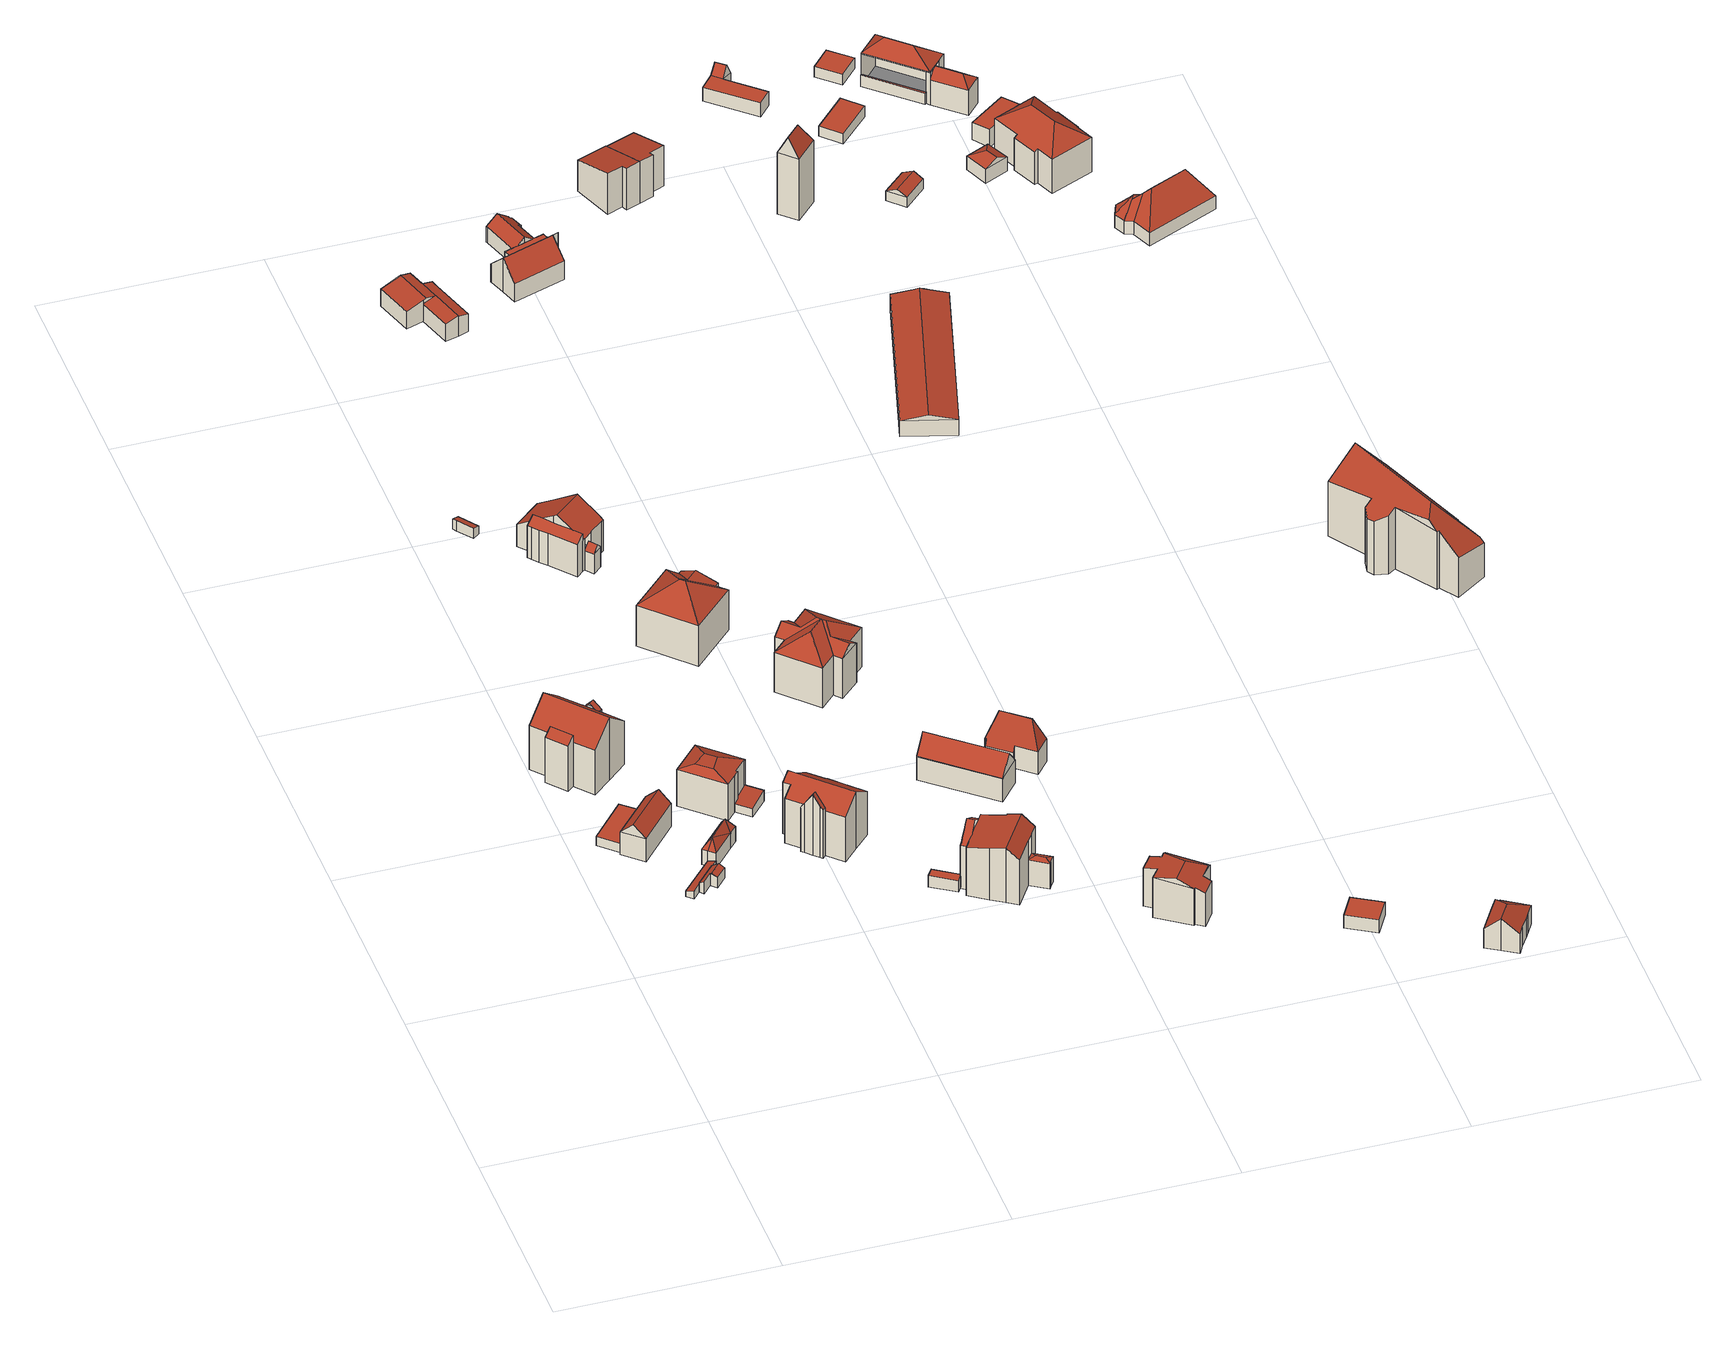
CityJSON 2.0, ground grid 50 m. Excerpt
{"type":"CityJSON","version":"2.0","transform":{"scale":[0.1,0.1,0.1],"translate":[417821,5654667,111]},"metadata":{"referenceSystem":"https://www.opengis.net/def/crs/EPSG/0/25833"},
"CityObjects":{
"building1":{"type":"Building","attributes":{"Dachtyp_tdc":"tdcPolyFlatRoof","Gemeindeschluessel":14612000,"Dachneigung":0,"QualitaetDacherkennung":85,"Geometrietyp2DReferenz":"3000","measuredHeight":2.42,"function":"31001_9998","roofType":"1000"},"geometry":[{"type":"Solid","lod":"2","boundaries":[[[[0,1,2,3]],[[1,4,5,2]],[[4,6,7,5]],[[6,0,3,7]],[[6,4,1,0]],[[3,2,5,7]]]],"semantics":{"surfaces":[{"type":"WallSurface"},{"type":"RoofSurface"},{"type":"GroundSurface"}],"values":[[0,0,0,0,1,2]]}}]},
"building2":{"type":"Building","attributes":{"Dachtyp_tdc":"tdcGableRoof","Gemeindeschluessel":14612000,"Dachneigung":44.02,"QualitaetDacherkennung":72,"Geometrietyp2DReferenz":"3000","measuredHeight":8.88,"function":"31001_9998","roofType":"3100"},"geometry":[{"type":"Solid","lod":"2","boundaries":[[[[8,9,10,11]],[[9,12,13,10]],[[12,14,15,13]],[[14,8,11,15]],[[12,9,16]],[[8,14,17]],[[9,8,17,16]],[[14,12,16,17]],[[11,10,13,15]]]],"semantics":{"surfaces":[{"type":"WallSurface"},{"type":"RoofSurface"},{"type":"GroundSurface"}],"values":[[0,0,0,0,0,0,1,1,2]]}}]},
"building3":{"type":"Building","attributes":{"Dachtyp_tdc":"tdcPolyFlatRoof","Gemeindeschluessel":14612000,"Dachneigung":18.26,"QualitaetDacherkennung":58,"Geometrietyp2DReferenz":"3000","measuredHeight":2.15,"function":"31001_9998","roofType":"2100"},"geometry":[{"type":"Solid","lod":"2","boundaries":[[[[18,19,20,21]],[[19,22,23,20]],[[22,24,25,23]],[[24,26,27,25]],[[26,28,29,27]],[[28,30,31,29]],[[30,18,21,31]],[[30,28,26,24,22,19,18]],[[21,20,23,25,27,29,31]]]],"semantics":{"surfaces":[{"type":"WallSurface"},{"type":"RoofSurface"},{"type":"GroundSurface"}],"values":[[0,0,0,0,0,0,0,1,2]]}}]},
"building4":{"type":"Building","attributes":{"Gemeindeschluessel":14612000,"Geometrietyp2DReferenz":"3000","function":"31001_9998","roofType":"9999"},"children":["building4-1","building4-2","building4-3"]},
"building4-1":{"type":"BuildingPart","attributes":{"Dachtyp_tdc":"tdcGableRoof","Dachneigung":37.02,"QualitaetDacherkennung":33,"Geometrietyp2DReferenz":"3000","measuredHeight":12.62,"roofType":"3100"},"parents":["building4"],"geometry":[{"type":"MultiSurface","lod":"2","boundaries":[[[32,33,34,35]],[[33,36,37,34]],[[38,32,35,39]],[[32,38,40,41,42]],[[43,44,42,41,45]],[[33,44,43,36]],[[32,42,44,33]],[[35,34,37,39]]],"semantics":{"surfaces":[{"type":"WallSurface"},{"type":"RoofSurface"},{"type":"GroundSurface"}],"values":[0,0,0,1,1,0,0,2]}}]},
"building4-2":{"type":"BuildingPart","attributes":{"Dachtyp_tdc":"tdcPolyFlatRoof","Dachneigung":38.99,"QualitaetDacherkennung":36,"Geometrietyp2DReferenz":"3000","measuredHeight":13.56,"roofType":"2100"},"parents":["building4"],"geometry":[{"type":"MultiSurface","lod":"2","boundaries":[[[46,47,48]],[[46,49,50,47]],[[49,51,52,50]],[[51,53,54,55,52]],[[53,51,49,46]],[[47,50,52,55]]],"semantics":{"surfaces":[{"type":"WallSurface"},{"type":"RoofSurface"},{"type":"GroundSurface"}],"values":[0,0,0,0,1,2]}}]},
"building4-3":{"type":"BuildingPart","attributes":{"Dachtyp_tdc":"tdcGableRoof","Dachneigung":39.78,"QualitaetDacherkennung":71,"Geometrietyp2DReferenz":"3000","measuredHeight":16.52,"roofType":"3100"},"parents":["building4"],"geometry":[{"type":"MultiSurface","lod":"2","boundaries":[[[54,56,57,55]],[[56,58,59,57]],[[58,60,61,59]],[[60,62,63,61]],[[62,64,38,39,63]],[[65,66,37,36,43]],[[66,67,68,37]],[[67,69,70,68]],[[69,71,72,70]],[[71,48,47,72]],[[69,67,66,65,45,40,64,62,60,58]],[[58,56,54,48,71,69]],[[55,57,59,61,63,39,37,68,70,72,47]]],"semantics":{"surfaces":[{"type":"WallSurface"},{"type":"RoofSurface"},{"type":"GroundSurface"}],"values":[0,0,0,0,0,0,0,0,0,0,1,1,2]}}]},
"building5":{"type":"Building","attributes":{"Dachtyp_tdc":"tdcFreeFormRoof","Gemeindeschluessel":14612000,"Dachneigung":32.53,"QualitaetDacherkennung":50,"Geometrietyp2DReferenz":"3000","measuredHeight":3.38,"function":"31001_9998","roofType":"5000"},"geometry":[{"type":"Solid","lod":"2","boundaries":[[[[73,74,21,20]],[[74,75,76,21]],[[75,77,78,76]],[[77,79,80,78]],[[79,81,82,80]],[[81,73,20,82]],[[83,84,74,73,81,79]],[[77,75,84,83]],[[75,74,84]],[[79,77,83]],[[20,21,76,78,80,82]]]],"semantics":{"surfaces":[{"type":"WallSurface"},{"type":"RoofSurface"},{"type":"GroundSurface"}],"values":[[0,0,0,0,0,0,1,1,0,0,2]]}}]},
"building6":{"type":"Building","attributes":{"Dachtyp_tdc":"tdcFreeFormRoof","Gemeindeschluessel":14612000,"Dachneigung":58.25,"QualitaetDacherkennung":7,"Geometrietyp2DReferenz":"3000","measuredHeight":6.59,"function":"31001_9998","roofType":"5000"},"geometry":[{"type":"Solid","lod":"2","boundaries":[[[[85,86,87,88]],[[86,89,90,87]],[[89,91,92,90]],[[91,93,94,92]],[[93,95,96,94]],[[95,85,88,96]],[[95,97,85]],[[97,95,93]],[[98,91,89]],[[97,91,98]],[[91,97,93]],[[98,89,86]],[[97,98,86,85]],[[88,87,90,92,94,96]]]],"semantics":{"surfaces":[{"type":"WallSurface"},{"type":"RoofSurface"},{"type":"GroundSurface"}],"values":[[0,0,0,0,0,0,1,1,1,1,1,1,1,2]]}}]},
"building7":{"type":"Building","attributes":{"Dachtyp_tdc":"tdcFreeFormRoof","Gemeindeschluessel":14612000,"Dachneigung":27.5,"QualitaetDacherkennung":62,"Geometrietyp2DReferenz":"3000","measuredHeight":11.62,"function":"31001_9998","roofType":"5000"},"geometry":[{"type":"Solid","lod":"2","boundaries":[[[[99,100,101,102]],[[100,103,104,101]],[[103,105,106,104]],[[105,107,108,106]],[[107,109,110,108]],[[109,111,112,110]],[[111,113,114,112]],[[113,99,102,114]],[[113,115,116,99]],[[117,100,99,116]],[[118,119,103,100,117]],[[107,105,119,118,115,113,111,109]],[[115,118,117,116]],[[105,103,119]],[[102,101,104,106,108,110,112,114]]]],"semantics":{"surfaces":[{"type":"WallSurface"},{"type":"RoofSurface"},{"type":"GroundSurface"}],"values":[[0,0,0,0,0,0,0,0,1,1,1,1,1,0,2]]}}]},
"building8":{"type":"Building","attributes":{"Dachtyp_tdc":"tdcPolyFlatRoof","Gemeindeschluessel":14612000,"Dachneigung":14.97,"QualitaetDacherkennung":58,"Geometrietyp2DReferenz":"3000","measuredHeight":2.74,"function":"31001_9998","roofType":"2100"},"geometry":[{"type":"Solid","lod":"2","boundaries":[[[[120,121,122,123]],[[121,124,125,122]],[[124,126,127,125]],[[126,128,129,127]],[[128,120,123,129]],[[128,126,124,121,120]],[[123,122,125,127,129]]]],"semantics":{"surfaces":[{"type":"WallSurface"},{"type":"RoofSurface"},{"type":"GroundSurface"}],"values":[[0,0,0,0,0,1,2]]}}]},
"building9":{"type":"Building","attributes":{"Dachtyp_tdc":"tdcPolyFlatRoof","Gemeindeschluessel":14612000,"Dachneigung":7.99,"QualitaetDacherkennung":57,"Geometrietyp2DReferenz":"3000","measuredHeight":2.93,"function":"31001_9998","roofType":"2100"},"geometry":[{"type":"Solid","lod":"2","boundaries":[[[[130,131,132,133]],[[131,134,135,132]],[[134,136,137,135]],[[136,138,139,137]],[[138,140,141,139]],[[140,130,133,141]],[[140,138,136,134,131,130]],[[133,132,135,137,139,141]]]],"semantics":{"surfaces":[{"type":"WallSurface"},{"type":"RoofSurface"},{"type":"GroundSurface"}],"values":[[0,0,0,0,0,0,1,2]]}}]},
"building10":{"type":"Building","attributes":{"Gemeindeschluessel":14612000,"Geometrietyp2DReferenz":"3000","function":"31001_9998","roofType":"9999"},"children":["building10-1","building10-2"]},
"building10-1":{"type":"BuildingPart","attributes":{"Dachtyp_tdc":"tdcGableRoof","Dachneigung":34.84,"QualitaetDacherkennung":57,"Geometrietyp2DReferenz":"3000","measuredHeight":15.11,"roofType":"3100"},"parents":["building10"],"geometry":[{"type":"MultiSurface","lod":"2","boundaries":[[[142,143,144]],[[142,145,146,143]],[[145,147,148,146]],[[147,149,150,148]],[[149,151,152,150]],[[151,153,154,152]],[[153,155,156,154]],[[155,157,158,156]],[[157,159,160,158]],[[159,161,162,160]],[[161,163,164,162]],[[163,165,166,164]],[[165,167,168,166]],[[167,169,170,168]],[[169,171,172,170]],[[171,173,174,172]],[[173,175,176,174]],[[175,177,178,176]],[[173,171,169,167,165,163,161,159,157,155,153]],[[153,151,149,147,145,142,179,180,177,175,173]],[[181,143,146,148,150,152,154,156,158,160,162,164,166,168,170,172,174,176,178]]],"semantics":{"surfaces":[{"type":"WallSurface"},{"type":"RoofSurface"},{"type":"GroundSurface"}],"values":[0,0,0,0,0,0,0,0,0,0,0,0,0,0,0,0,0,0,1,1,2]}}]},
"building10-2":{"type":"BuildingPart","attributes":{"Dachtyp_tdc":"tdcGableRoof","Dachneigung":57.43,"QualitaetDacherkennung":36,"Geometrietyp2DReferenz":"3000","measuredHeight":16.08,"roofType":"3100"},"parents":["building10"],"geometry":[{"type":"MultiSurface","lod":"2","boundaries":[[[182,183,184,178,177]],[[183,185,186,184]],[[185,187,188,186]],[[187,189,190,188]],[[189,191,192,190]],[[191,144,143,192]],[[187,185,183,182,193]],[[193,179,144,191,189,187]],[[143,181,178,184,186,188,190,192]]],"semantics":{"surfaces":[{"type":"WallSurface"},{"type":"RoofSurface"},{"type":"GroundSurface"}],"values":[0,0,0,0,0,0,1,1,2]}}]},
"building11":{"type":"Building","attributes":{"Gemeindeschluessel":14612000,"Geometrietyp2DReferenz":"3000","function":"31001_9998","roofType":"9999"},"children":["building11-1","building11-2","building11-3"]},
"building11-1":{"type":"BuildingPart","attributes":{"Dachtyp_tdc":"tdcGableRoof","Dachneigung":34.1,"QualitaetDacherkennung":38,"Geometrietyp2DReferenz":"3000","measuredHeight":12.52,"roofType":"3100"},"parents":["building11"],"geometry":[{"type":"MultiSurface","lod":"2","boundaries":[[[194,195,196,197]],[[195,198,199,196]],[[200,201,202,203,204,205,206,207]],[[207,208,209,210,211,212,213,198,195,194,200]],[[199,214,215,216,217,218,219,220,221,222,223,197,196]],[[198,213,214,199]],[[213,212,224,225,214]],[[211,210,215,226]],[[210,209,216,215]],[[205,204,219,218]],[[204,203,220,219]],[[203,202,221,220]],[[202,201,222,221]],[[201,200,223,222]],[[200,194,197,223]]],"semantics":{"surfaces":[{"type":"WallSurface"},{"type":"RoofSurface"},{"type":"GroundSurface"}],"values":[0,0,1,1,2,0,0,0,0,0,0,0,0,0,0]}}]},
"building11-2":{"type":"BuildingPart","attributes":{"Dachtyp_tdc":"tdcGableRoof","Dachneigung":41.83,"QualitaetDacherkennung":17,"Geometrietyp2DReferenz":"3000","measuredHeight":6.66,"roofType":"3100"},"parents":["building11"],"geometry":[{"type":"MultiSurface","lod":"2","boundaries":[[[227,226,215,228]],[[225,229,230,214]],[[229,231,232,230]],[[231,227,228,232]],[[233,234,235,224,236]],[[227,233,236,226]],[[225,224,235,229]],[[229,235,234,231]],[[231,234,233,227]],[[228,215,214,230,232]]],"semantics":{"surfaces":[{"type":"WallSurface"},{"type":"RoofSurface"},{"type":"GroundSurface"}],"values":[0,0,0,0,1,1,0,0,0,2]}}]},
"building11-3":{"type":"BuildingPart","attributes":{"Dachtyp_tdc":"tdcPolyFlatRoof","Dachneigung":36.05,"QualitaetDacherkennung":45,"Geometrietyp2DReferenz":"3000","measuredHeight":10,"roofType":"2100"},"parents":["building11"],"geometry":[{"type":"MultiSurface","lod":"2","boundaries":[[[237,238,239,216,209]],[[238,240,241,239]],[[240,242,243,241]],[[242,244,245,243]],[[244,246,247,245]],[[246,248,205,218,247]],[[246,244,242,240,238,237,208,249,206,248]],[[218,217,216,239,241,243,245,247]]],"semantics":{"surfaces":[{"type":"WallSurface"},{"type":"RoofSurface"},{"type":"GroundSurface"}],"values":[0,0,0,0,0,0,1,2]}}]},
"building12":{"type":"Building","attributes":{"Dachtyp_tdc":"tdcFreeFormRoof","Gemeindeschluessel":14612000,"Dachneigung":34.21,"QualitaetDacherkennung":43,"Geometrietyp2DReferenz":"3000","measuredHeight":15.32,"function":"31001_9998","roofType":"5000"},"geometry":[{"type":"Solid","lod":"2","boundaries":[[[[250,251,252,253]],[[251,254,255,252]],[[254,256,257,255]],[[256,258,259,257]],[[258,260,261,259]],[[260,262,263,261]],[[262,264,265,263]],[[264,250,253,265]],[[266,267,264,262]],[[268,266,262,260]],[[269,268,260,258]],[[269,258,256]],[[266,268,269,256,254]],[[270,267,266,254,251]],[[270,251,250]],[[267,270,250,264]],[[253,252,255,257,259,261,263,265]]]],"semantics":{"surfaces":[{"type":"WallSurface"},{"type":"RoofSurface"},{"type":"GroundSurface"}],"values":[[0,0,0,0,0,0,0,0,1,1,1,1,1,1,1,1,2]]}}]},
"building13":{"type":"Building","attributes":{"Dachtyp_tdc":"tdcPolyFlatRoof","Gemeindeschluessel":14612000,"Dachneigung":0,"QualitaetDacherkennung":65,"Geometrietyp2DReferenz":"3000","measuredHeight":3,"function":"31001_9998","roofType":"1000"},"geometry":[{"type":"Solid","lod":"2","boundaries":[[[[271,272,273,274]],[[272,275,276,273]],[[275,277,278,276]],[[277,279,280,278]],[[279,271,274,280]],[[279,277,275,272,271]],[[274,273,276,278,280]]]],"semantics":{"surfaces":[{"type":"WallSurface"},{"type":"RoofSurface"},{"type":"GroundSurface"}],"values":[[0,0,0,0,0,1,2]]}}]},
"building14":{"type":"Building","attributes":{"Gemeindeschluessel":14612000,"Geometrietyp2DReferenz":"3000","function":"31001_9998","roofType":"9999"},"children":["building14-1","building14-2","building14-3"]},
"building14-1":{"type":"BuildingPart","attributes":{"Dachtyp_tdc":"tdcPolyFlatRoof","Dachneigung":15.08,"QualitaetDacherkennung":85,"Geometrietyp2DReferenz":"3000","measuredHeight":5.44,"roofType":"2100"},"parents":["building14"],"geometry":[{"type":"MultiSurface","lod":"2","boundaries":[[[281,282,283,284,285]],[[282,286,287,283]],[[282,281,288,289,290,286]],[[287,291,292,284,283]]],"semantics":{"surfaces":[{"type":"WallSurface"},{"type":"RoofSurface"},{"type":"GroundSurface"}],"values":[0,0,1,2]}}]},
"building14-2":{"type":"BuildingPart","attributes":{"Dachtyp_tdc":"tdcGableRoof","Dachneigung":14.45,"QualitaetDacherkennung":85,"Geometrietyp2DReferenz":"3000","measuredHeight":5.88,"roofType":"3100"},"parents":["building14"],"geometry":[{"type":"MultiSurface","lod":"2","boundaries":[[[293,294,295,296]],[[294,297,298,295]],[[297,299,300,298]],[[301,302,303,287,286]],[[302,293,296,303]],[[304,289,305,299,297,294]],[[294,293,302,301,304]],[[296,295,298,300,292,291,287,303]]],"semantics":{"surfaces":[{"type":"WallSurface"},{"type":"RoofSurface"},{"type":"GroundSurface"}],"values":[0,0,0,0,0,1,1,2]}}]},
"building14-3":{"type":"BuildingPart","attributes":{"Dachtyp_tdc":"tdcPolyFlatRoof","Dachneigung":14.54,"QualitaetDacherkennung":76,"Geometrietyp2DReferenz":"3000","measuredHeight":5.38,"roofType":"2100"},"parents":["building14"],"geometry":[{"type":"MultiSurface","lod":"2","boundaries":[[[299,306,307,300]],[[306,308,309,307]],[[308,310,311,309]],[[310,285,284,311]],[[285,310,308,306,299,305]],[[292,300,307,309,311,284]]],"semantics":{"surfaces":[{"type":"WallSurface"},{"type":"RoofSurface"},{"type":"GroundSurface"}],"values":[0,0,0,0,1,2]}}]},
"building15":{"type":"Building","attributes":{"Gemeindeschluessel":14612000,"Geometrietyp2DReferenz":"3000","function":"31001_9998","roofType":"9999"},"children":["building15-1","building15-2","building15-3"]},
"building15-1":{"type":"BuildingPart","attributes":{"Dachtyp_tdc":"tdcFreeFormRoof","Dachneigung":19.77,"QualitaetDacherkennung":46,"Geometrietyp2DReferenz":"3000","measuredHeight":7.22,"roofType":"5000"},"parents":["building15"],"geometry":[{"type":"MultiSurface","lod":"2","boundaries":[[[312,313,314,315]],[[313,316,317,314]],[[316,318,319,317]],[[320,312,315,321]],[[322,323,318,316]],[[316,313,312,322]],[[323,322,312,320]],[[323,320,318]],[[315,314,317,319,321]]],"semantics":{"surfaces":[{"type":"WallSurface"},{"type":"RoofSurface"},{"type":"GroundSurface"}],"values":[0,0,0,0,1,1,1,1,2]}}]},
"building15-2":{"type":"BuildingPart","attributes":{"Dachtyp_tdc":"tdcGableRoof","Dachneigung":10.56,"QualitaetDacherkennung":32,"Geometrietyp2DReferenz":"3000","measuredHeight":14.39,"roofType":"3100"},"parents":["building15"],"geometry":[{"type":"MultiSurface","lod":"2","boundaries":[[[324,325,326,327,328]],[[325,329,330,326]],[[329,331,332,330]],[[331,333,334,332]],[[333,335,321,334]],[[335,320,321]],[[336,319,318]],[[336,337,338,319]],[[337,339,340,338]],[[339,341,342,340]],[[341,343,344,342]],[[343,345,346,347,344]],[[339,337,336,335,333,331]],[[331,329,325,324,348,349,350,345,343,341,339]],[[347,351,327,326,330,332,334,321,319,338,340,342,344]]],"semantics":{"surfaces":[{"type":"WallSurface"},{"type":"RoofSurface"},{"type":"GroundSurface"}],"values":[0,0,0,0,0,0,0,0,0,0,0,0,1,1,2]}}]},
"building15-3":{"type":"BuildingPart","attributes":{"Dachtyp_tdc":"tdcGableRoof","Dachneigung":35.01,"QualitaetDacherkennung":62,"Geometrietyp2DReferenz":"3000","measuredHeight":14.77,"roofType":"3100"},"parents":["building15"],"geometry":[{"type":"MultiSurface","lod":"2","boundaries":[[[352,353,354,355]],[[353,356,357,354]],[[356,358,359,357]],[[358,360,361,359]],[[360,362,363,361]],[[362,364,365,363]],[[364,366,367,365]],[[366,368,369,367]],[[368,328,327,369]],[[346,370,371,347]],[[370,352,355,371]],[[372,348,328,368,366,364,362,360]],[[360,358,356,353,352,370,346,350,372]],[[355,354,357,359,361,363,365,367,369,327,351,347,371]]],"semantics":{"surfaces":[{"type":"WallSurface"},{"type":"RoofSurface"},{"type":"GroundSurface"}],"values":[0,0,0,0,0,0,0,0,0,0,0,1,1,2]}}]},
"building16":{"type":"Building","attributes":{"Dachtyp_tdc":"tdcFreeFormRoof","Gemeindeschluessel":14612000,"Dachneigung":33.62,"QualitaetDacherkennung":28,"Geometrietyp2DReferenz":"3000","measuredHeight":14.26,"function":"31001_9998","roofType":"5000"},"geometry":[{"type":"Solid","lod":"2","boundaries":[[[[373,374,375,376]],[[374,377,378,375]],[[377,379,380,378]],[[379,381,382,380]],[[381,383,384,382]],[[383,385,386,384]],[[385,387,388,386]],[[387,389,390,388]],[[389,391,392,390]],[[391,393,394,392]],[[393,395,396,394]],[[397,393,391]],[[398,399,400,397,391,389]],[[401,402,398,389,387]],[[401,387,385]],[[403,402,401,385,383]],[[404,405,406,403,383,381]],[[404,381,379]],[[405,404,379,377]],[[406,405,377,374]],[[399,398,402,403,406,374,373]],[[400,399,373,395]],[[397,400,395,393]],[[396,376,375,378,380,382,384,386,388,390,392,394]],[[395,373,376,396]]]],"semantics":{"surfaces":[{"type":"WallSurface"},{"type":"RoofSurface"},{"type":"GroundSurface"}],"values":[[0,0,0,0,0,0,0,0,0,0,0,0,1,1,1,1,1,0,1,1,1,1,1,2,0]]}}]},
"building17":{"type":"Building","attributes":{"Dachtyp_tdc":"tdcFreeFormRoof","Gemeindeschluessel":14612000,"Dachneigung":51.4,"QualitaetDacherkennung":75,"Geometrietyp2DReferenz":"3000","measuredHeight":10.38,"function":"31001_9998","roofType":"5000"},"geometry":[{"type":"Solid","lod":"2","boundaries":[[[[407,408,409,410]],[[408,411,412,409]],[[411,413,414,412]],[[413,415,416,414]],[[415,417,418,416]],[[417,407,410,418]],[[419,420,421,422]],[[420,417,415,413,411,421]],[[408,422,421,411]],[[407,419,422,408]],[[417,420,419,407]],[[410,409,412,414,416,418]]]],"semantics":{"surfaces":[{"type":"WallSurface"},{"type":"RoofSurface"},{"type":"GroundSurface"}],"values":[[0,0,0,0,0,0,1,1,0,0,0,2]]}}]},
"building18":{"type":"Building","attributes":{"Gemeindeschluessel":14612000,"Dachneigung":44.45,"Dachorientierung":71.36,"MittlereTraufHoehe":141.55,"QualitaetDacherkennung":90,"ObjektHoehe":8.96,"BodenHoehe":135.25,"Geometrietyp2DReferenz":"3000","AbsoluteHoehe":144.2,"Dachflaeche":159.83,"measuredHeight":8.96,"function":"31001_9998","roofType":"3100","storeysAboveGround":3},"children":["building18-1","building18-2"],"geometry":[{"type":"MultiSurface","lod":"2","boundaries":[[[423,424,425,426]],[[424,427,428,425]],[[427,429,430,428]],[[429,431,432,430]],[[431,433,434,432]],[[433,435,436,434]],[[435,437,438,436]],[[437,439,440,438]],[[439,441,442,440]],[[441,443,444,442]],[[431,429,427,424,423,443,441,439,437]],[[437,435,433,431]],[[426,425,428,430,432,434,436,438,440,442,444]],[[443,423,426,444]]],"semantics":{"surfaces":[{"type":"WallSurface"},{"type":"RoofSurface"},{"type":"GroundSurface"},{"type":"ClosureSurface","isClosure":"1","QuelleClosure":"LoD2WallSurface"}],"values":[0,0,0,0,0,0,0,0,0,0,1,1,2,3]}}]},
"building18-1":{"type":"BuildingPart","attributes":{"Dachneigung":53,"Dachorientierung":161.17,"MittlereTraufHoehe":139.63,"QualitaetDacherkennung":100,"BodenHoehe":135.25,"ObjektTeilHoehe":6.21,"Geometrietyp2DReferenz":"3000","AbsoluteHoehe":141.46,"Dachflaeche":71.06,"measuredHeight":6.21,"roofType":"3100","storeysAboveGround":2},"parents":["building18"],"geometry":[{"type":"MultiSurface","lod":"2","boundaries":[[[445,446,447,448]],[[446,449,450,447]],[[449,451,452,450]],[[451,453,454,452]],[[453,455,456,454]],[[455,457,458,456]],[[457,459,460,458]],[[459,461,462,460]],[[461,463,464,462]],[[465,466,463,461,459,457,455,453,451]],[[451,449,446,445,467,465]],[[464,468,448,447,450,452,454,456,458,460,462]],[[469,466,465]],[[468,464,463,466,469]],[[467,469,465]],[[468,469,467,445,448]]],"semantics":{"surfaces":[{"type":"WallSurface"},{"type":"RoofSurface"},{"type":"GroundSurface"},{"type":"ClosureSurface","isClosure":"1","QuelleClosure":"LoD2WallSurface"}],"values":[0,0,0,0,0,0,0,0,0,1,1,2,0,3,0,3]}}]},
"building18-2":{"type":"BuildingPart","attributes":{"Dachneigung":90,"Dachorientierung":0,"MittlereTraufHoehe":140,"QualitaetDacherkennung":47,"BodenHoehe":135.25,"ObjektTeilHoehe":4.75,"Geometrietyp2DReferenz":"3000","AbsoluteHoehe":140,"Dachflaeche":15.72,"measuredHeight":4.75,"roofType":"1000","storeysAboveGround":2},"parents":["building18"],"geometry":[{"type":"MultiSurface","lod":"2","boundaries":[[[470,423,426,471]],[[443,472,473,444]],[[472,474,445,448,473]],[[475,464,463]],[[475,470,471,464]],[[475,466,469,467,474,472,443,423,470]],[[471,426,444,473,448,468,464]],[[423,443,444,426]],[[467,445,474]],[[463,466,475]],[[464,468,469,466,463]],[[468,448,445,467,469]]],"semantics":{"surfaces":[{"type":"WallSurface"},{"type":"RoofSurface"},{"type":"GroundSurface"},{"type":"ClosureSurface","isClosure":"1","QuelleClosure":"LoD2WallSurface"}],"values":[0,0,0,0,0,1,2,3,0,0,3,3]}}]},
"building19":{"type":"Building","attributes":{"Dachtyp_tdc":"tdcFreeFormRoof","Gemeindeschluessel":14612000,"Dachneigung":69.76,"QualitaetDacherkennung":11,"Geometrietyp2DReferenz":"3000","measuredHeight":12.35,"function":"31001_9998","roofType":"5000"},"geometry":[{"type":"Solid","lod":"2","boundaries":[[[[476,477,478,479]],[[477,480,481,478]],[[480,482,483,481]],[[482,484,485,483]],[[484,486,487,485]],[[486,488,489,487]],[[488,490,491,489]],[[490,476,479,491]],[[486,484,492]],[[484,482,493,492]],[[482,480,493]],[[480,477,476,490,488,486,492,493]],[[479,478,481,483,485,487,489,491]]]],"semantics":{"surfaces":[{"type":"WallSurface"},{"type":"RoofSurface"},{"type":"GroundSurface"}],"values":[[0,0,0,0,0,0,0,0,1,1,1,1,2]]}}]},
"building20":{"type":"Building","attributes":{"Dachtyp_tdc":"tdcFreeFormRoof","Gemeindeschluessel":14612000,"Dachneigung":10.12,"QualitaetDacherkennung":42,"Geometrietyp2DReferenz":"3000","measuredHeight":11.53,"function":"31001_9998","roofType":"5000"},"geometry":[{"type":"Solid","lod":"2","boundaries":[[[[494,495,496,497]],[[495,498,499,496]],[[498,500,501,499]],[[500,502,503,501]],[[502,504,505,503]],[[504,506,507,505]],[[506,508,509,507]],[[508,510,511,509]],[[510,512,513,511]],[[512,514,515,513]],[[514,516,517,515]],[[516,518,519,517]],[[518,520,521,519]],[[520,494,497,521]],[[522,523,508,506,504,524]],[[525,522,524,502,500,498,495,494,520]],[[510,523,522,525,518,516,514,512]],[[510,508,523]],[[520,518,525]],[[497,496,499,501,503,505,507,509,511,513,515,517,519,521]],[[504,502,524]]]],"semantics":{"surfaces":[{"type":"WallSurface"},{"type":"RoofSurface"},{"type":"GroundSurface"}],"values":[[0,0,0,0,0,0,0,0,0,0,0,0,0,0,1,1,1,0,0,2,0]]}}]},
"building21":{"type":"Building","attributes":{"Gemeindeschluessel":14612000,"Dachtyp_tdc":"tdcPolyFlatRoof","Dachneigung":14.7,"QualitaetDacherkennung":78,"Geometrietyp2DReferenz":"3000","measuredHeight":11.12,"function":"31001_9998","roofType":"2100"},"geometry":[{"type":"Solid","lod":"2","boundaries":[[[[526,527,528,529,530,531]],[[532,533,534,535,536,537]],[[531,530,533,532]],[[530,529,534,533]],[[529,528,535,534]],[[528,527,536,535]],[[527,526,537,536]],[[526,531,532,537]]]],"semantics":{"surfaces":[{"type":"RoofSurface"},{"type":"GroundSurface"},{"type":"WallSurface"}],"values":[[0,1,2,2,2,2,2,2]]}}]},
"building22":{"type":"Building","attributes":{"Gemeindeschluessel":14612000,"Dachneigung":90,"Dachorientierung":0,"MittlereTraufHoehe":115.31,"QualitaetDacherkennung":100,"ObjektHoehe":3.43,"BodenHoehe":111.88,"Geometrietyp2DReferenz":"3000","AbsoluteHoehe":115.31,"Dachflaeche":45.51,"measuredHeight":3.43,"function":"31001_9998","roofType":"1000","storeysAboveGround":1},"geometry":[{"type":"MultiSurface","lod":"2","boundaries":[[[538,539,540,541]],[[539,542,543,540]],[[542,544,545,543]],[[544,538,541,545]],[[544,542,539,538]],[[541,540,543,545]]],"semantics":{"surfaces":[{"type":"WallSurface"},{"type":"RoofSurface"},{"type":"GroundSurface"}],"values":[0,0,0,0,1,2]}}]},
"building23":{"type":"Building","attributes":{"Dachtyp_tdc":"tdcPolyFlatRoof","Gemeindeschluessel":14612000,"Dachneigung":15.13,"QualitaetDacherkennung":73,"Geometrietyp2DReferenz":"3000","measuredHeight":11.14,"function":"31001_9998","roofType":"2100"},"geometry":[{"type":"Solid","lod":"2","boundaries":[[[[546,547,548,537]],[[547,549,550,548]],[[549,551,552,550]],[[551,553,554,552]],[[553,555,532,554]],[[555,546,537,532]],[[555,553,551,549,547,546]],[[537,548,550,552,554,532]]]],"semantics":{"surfaces":[{"type":"WallSurface"},{"type":"RoofSurface"},{"type":"GroundSurface"}],"values":[[0,0,0,0,0,0,1,2]]}}]},
"building24":{"type":"Building","attributes":{"Dachtyp_tdc":"tdcFreeFormRoof","Gemeindeschluessel":14612000,"Dachneigung":12.61,"QualitaetDacherkennung":89,"Geometrietyp2DReferenz":"3000","measuredHeight":5.55,"function":"31001_9998","roofType":"5000"},"geometry":[{"type":"Solid","lod":"2","boundaries":[[[[556,557,558,559]],[[557,560,561,558]],[[560,562,563,561]],[[562,564,565,563]],[[564,566,567,565]],[[566,568,569,567]],[[568,570,571,569]],[[570,556,559,571]],[[568,566,564,572,573,570]],[[562,560,557,556,573,572]],[[564,562,572]],[[556,570,573]],[[559,558,561,563,565,567,569,571]]]],"semantics":{"surfaces":[{"type":"WallSurface"},{"type":"RoofSurface"},{"type":"GroundSurface"}],"values":[[0,0,0,0,0,0,0,0,1,1,0,0,2]]}}]},
"building25":{"type":"Building","attributes":{"Dachtyp_tdc":"tdcFreeFormRoof","Gemeindeschluessel":14612000,"Dachneigung":63.24,"QualitaetDacherkennung":4,"Geometrietyp2DReferenz":"3000","measuredHeight":21.32,"function":"31001_9998","roofType":"5000"},"geometry":[{"type":"Solid","lod":"2","boundaries":[[[[574,575,576,577]],[[575,578,579,576]],[[578,580,581,579]],[[580,574,577,581]],[[582,583,580,578]],[[582,578,575]],[[583,582,575,574]],[[583,574,580]],[[577,576,579,581]]]],"semantics":{"surfaces":[{"type":"WallSurface"},{"type":"RoofSurface"},{"type":"GroundSurface"}],"values":[[0,0,0,0,1,1,1,0,2]]}}]},
"building26":{"type":"Building","attributes":{"Dachtyp_tdc":"tdcHipAndGableRoof","Gemeindeschluessel":14612000,"Dachneigung":40.4,"QualitaetDacherkennung":66,"Geometrietyp2DReferenz":"3000","measuredHeight":8.36,"function":"31001_2000","roofType":"5000"},"geometry":[{"type":"Solid","lod":"2","boundaries":[[[[584,585,586,587]],[[585,588,589,586]],[[588,590,591,589]],[[590,592,593,591]],[[592,594,595,593]],[[594,596,597,595]],[[596,598,599,597]],[[598,600,601,599]],[[600,602,603,601]],[[602,604,605,603]],[[604,606,607,605]],[[606,608,609,607]],[[608,584,587,609]],[[604,602,600,598,596,594,610]],[[594,592,590,588,610]],[[588,585,584,608,606,604,610]],[[587,586,589,591,593,595,597,599,601,603,605,607,609]]]],"semantics":{"surfaces":[{"type":"WallSurface"},{"type":"RoofSurface"},{"type":"GroundSurface"}],"values":[[0,0,0,0,0,0,0,0,0,0,0,0,0,1,1,1,2]]}}]},
"building27":{"type":"Building","attributes":{"Gemeindeschluessel":14612000,"Geometrietyp2DReferenz":"3000","function":"31001_9998","roofType":"9999"},"children":["building27-1","building27-2"]},
"building27-1":{"type":"BuildingPart","attributes":{"Dachtyp_tdc":"tdcPolyFlatRoof","Dachneigung":0,"QualitaetDacherkennung":56,"Geometrietyp2DReferenz":"3000","measuredHeight":3.61,"roofType":"1000"},"parents":["building27"],"geometry":[{"type":"MultiSurface","lod":"2","boundaries":[[[611,612,613,614]],[[612,615,616,613]],[[615,617,618,616]],[[611,614,619,620]],[[620,617,615,612,611]],[[614,613,616,618,619]]],"semantics":{"surfaces":[{"type":"WallSurface"},{"type":"RoofSurface"},{"type":"GroundSurface"}],"values":[0,0,0,0,1,2]}}]},
"building27-2":{"type":"BuildingPart","attributes":{"Dachtyp_tdc":"tdcGableRoof","Dachneigung":59.55,"QualitaetDacherkennung":9,"Geometrietyp2DReferenz":"3000","measuredHeight":5.86,"roofType":"3100"},"parents":["building27"],"geometry":[{"type":"MultiSurface","lod":"2","boundaries":[[[621,622,623,624]],[[622,620,619,623]],[[617,621,624,618]],[[620,622,625]],[[621,617,626]],[[622,621,626,625]],[[617,620,625,626]],[[624,623,619,618]]],"semantics":{"surfaces":[{"type":"WallSurface"},{"type":"RoofSurface"},{"type":"GroundSurface"}],"values":[0,0,0,0,0,1,1,2]}}]},
"building28":{"type":"Building","attributes":{"Dachtyp_tdc":"tdcGableRoof","Gemeindeschluessel":14612000,"Dachneigung":29.34,"QualitaetDacherkennung":84,"Geometrietyp2DReferenz":"3000","measuredHeight":4.02,"function":"31001_9998","roofType":"3100"},"geometry":[{"type":"Solid","lod":"2","boundaries":[[[[627,628,629,630]],[[628,631,632,629]],[[631,633,634,632]],[[633,627,630,634]],[[631,628,635]],[[627,633,636]],[[628,627,636,635]],[[633,631,635,636]],[[630,629,632,634]]]],"semantics":{"surfaces":[{"type":"WallSurface"},{"type":"RoofSurface"},{"type":"GroundSurface"}],"values":[[0,0,0,0,0,0,1,1,2]]}}]},
"building29":{"type":"Building","attributes":{"Dachtyp_tdc":"tdcPolyFlatRoof","Gemeindeschluessel":14612000,"Dachneigung":2.61,"QualitaetDacherkennung":76,"Geometrietyp2DReferenz":"3000","measuredHeight":3,"function":"31001_9998","roofType":"2100"},"geometry":[{"type":"Solid","lod":"2","boundaries":[[[[637,638,639,640]],[[638,641,642,639]],[[641,643,644,642]],[[643,637,640,644]],[[643,641,638,637]],[[640,639,642,644]]]],"semantics":{"surfaces":[{"type":"WallSurface"},{"type":"RoofSurface"},{"type":"GroundSurface"}],"values":[[0,0,0,0,1,2]]}}]},
"building30":{"type":"Building","attributes":{"Dachtyp_tdc":"tdcPolyFlatRoof","Gemeindeschluessel":14612000,"Dachneigung":0,"QualitaetDacherkennung":81,"Geometrietyp2DReferenz":"3000","measuredHeight":2.82,"function":"31001_9998","roofType":"1000"},"geometry":[{"type":"Solid","lod":"2","boundaries":[[[[645,646,647,648]],[[646,649,650,647]],[[649,651,652,650]],[[651,645,648,652]],[[651,649,646,645]],[[648,647,650,652]]]],"semantics":{"surfaces":[{"type":"WallSurface"},{"type":"RoofSurface"},{"type":"GroundSurface"}],"values":[[0,0,0,0,1,2]]}}]},
"building31":{"type":"Building","attributes":{"Dachtyp_tdc":"tdcHipAndGableRoof","Gemeindeschluessel":14612000,"Dachneigung":26.13,"QualitaetDacherkennung":53,"Geometrietyp2DReferenz":"3000","measuredHeight":5.16,"function":"31001_9998","roofType":"5000"},"geometry":[{"type":"Solid","lod":"2","boundaries":[[[[653,654,655,656]],[[654,657,658,655]],[[657,659,660,658]],[[659,653,656,660]],[[657,654,661]],[[653,659,662]],[[654,653,662,661]],[[659,657,661,662]],[[656,655,658,660]]]],"semantics":{"surfaces":[{"type":"WallSurface"},{"type":"RoofSurface"},{"type":"GroundSurface"}],"values":[[0,0,0,0,1,0,1,1,2]]}}]},
"building32":{"type":"Building","attributes":{"Dachtyp_tdc":"tdcFreeFormRoof","Gemeindeschluessel":14612000,"Dachneigung":50.51,"QualitaetDacherkennung":9,"Geometrietyp2DReferenz":"3000","measuredHeight":18.85,"function":"31001_9998","roofType":"5000"},"geometry":[{"type":"Solid","lod":"2","boundaries":[[[[663,664,665,666]],[[664,667,668,665]],[[667,669,670,668]],[[669,671,672,670]],[[671,673,674,672]],[[673,675,676,674]],[[675,677,678,676]],[[677,679,680,678]],[[679,681,682,680]],[[681,683,684,682]],[[683,685,686,684]],[[685,687,688,686]],[[687,689,690,688]],[[689,691,692,690]],[[691,693,694,692]],[[693,663,666,694]],[[664,663,695,696,697,669,667]],[[689,687,685,698,696,695,693,691]],[[681,679,677,675,673,671,697,696,698,683]],[[663,693,695]],[[671,669,697]],[[685,683,698]],[[666,665,668,670,672,674,676,678,680,682,684,686,688,690,692,694]]]],"semantics":{"surfaces":[{"type":"WallSurface"},{"type":"RoofSurface"},{"type":"GroundSurface"}],"values":[[0,0,0,0,0,0,0,0,0,0,0,0,0,0,0,0,1,1,1,0,0,0,2]]}}]},
"building33":{"type":"Building","attributes":{"Gemeindeschluessel":14612000,"Geometrietyp2DReferenz":"3000","function":"31001_9998","roofType":"9999"},"children":["building33-1","building33-2","building33-3"]},
"building33-1":{"type":"BuildingPart","attributes":{"Dachtyp_tdc":"tdcHipRoof","Dachneigung":40.65,"QualitaetDacherkennung":61,"Geometrietyp2DReferenz":"3000","measuredHeight":11.48,"roofType":"3200"},"parents":["building33"],"geometry":[{"type":"MultiSurface","lod":"2","boundaries":[[[699,700,701,702,703]],[[700,704,705,701]],[[704,706,707,708,705]],[[709,710,711,712,713,714]],[[700,715,716]],[[717,718,704,719]],[[715,720,717,719,716]],[[704,700,716,719]],[[709,717,720,710]],[[710,720,715,699]],[[706,718,717,709,721,722,723]],[[704,718,706]],[[699,715,700]],[[712,702,701,705,708,724,713]]],"semantics":{"surfaces":[{"type":"WallSurface"},{"type":"RoofSurface"},{"type":"GroundSurface"}],"values":[0,0,0,0,1,1,1,1,0,0,0,0,0,2]}}]},
"building33-2":{"type":"BuildingPart","attributes":{"Dachtyp_tdc":"tdcPolyFlatRoof","Dachneigung":0,"QualitaetDacherkennung":0,"Geometrietyp2DReferenz":"3000","measuredHeight":3,"roofType":"9999"},"parents":["building33"],"geometry":[{"type":"MultiSurface","lod":"2","boundaries":[[[703,725,726,711]],[[711,726,727,712]],[[726,725,728,727]],[[725,703,702,728]],[[712,727,728,702]],[[712,702,703,711]]],"semantics":{"surfaces":[{"type":"RoofSurface"},{"type":"WallSurface"},{"type":"GroundSurface"},{"type":"ClosureSurface","isClosure":"1","QuelleClosure":"LoD1Solid"}],"values":[0,1,1,1,2,3]}}]},
"building33-3":{"type":"BuildingPart","attributes":{"Dachtyp_tdc":"tdcHipAndGableRoof","Dachneigung":40.14,"QualitaetDacherkennung":78,"Geometrietyp2DReferenz":"3000","measuredHeight":8.6,"roofType":"5000"},"parents":["building33"],"geometry":[{"type":"MultiSurface","lod":"2","boundaries":[[[729,730,731]],[[730,732,733,707,723,734,731]],[[734,721,714,729,731]],[[708,735,736,737,738,713,724]],[[707,733,735,708]],[[733,732,736,735]],[[732,730,737,736]],[[730,729,738,737]],[[729,714,713,738]]],"semantics":{"surfaces":[{"type":"RoofSurface"},{"type":"GroundSurface"},{"type":"WallSurface"}],"values":[0,0,0,1,2,2,2,2,2]}}]},
"building34":{"type":"Building","attributes":{"Dachtyp_tdc":"tdcPolyFlatRoof","Gemeindeschluessel":14612000,"Dachneigung":2.85,"QualitaetDacherkennung":76,"Geometrietyp2DReferenz":"3000","measuredHeight":4.73,"function":"31001_9998","roofType":"2100"},"geometry":[{"type":"Solid","lod":"2","boundaries":[[[[739,740,741,742]],[[740,743,744,741]],[[743,745,746,744]],[[745,739,742,746]],[[745,743,740,739]],[[742,741,744,746]]]],"semantics":{"surfaces":[{"type":"WallSurface"},{"type":"RoofSurface"},{"type":"GroundSurface"}],"values":[[0,0,0,0,1,2]]}}]},
"building35":{"type":"Building","attributes":{"Dachtyp_tdc":"tdcHipRoof","Gemeindeschluessel":14612000,"Dachneigung":36.51,"QualitaetDacherkennung":65,"Geometrietyp2DReferenz":"3000","measuredHeight":13.09,"function":"31001_9998","roofType":"3200"},"geometry":[{"type":"Solid","lod":"2","boundaries":[[[[747,748,749,750]],[[748,751,752,749]],[[751,753,754,752]],[[753,755,756,754]],[[755,757,758,756]],[[757,759,760,758]],[[759,761,762,760]],[[761,763,764,762]],[[763,765,766,764]],[[765,767,768,766]],[[767,769,770,768]],[[769,747,750,770]],[[765,763,771]],[[753,751,772]],[[763,761,759,757,755,753,772,771]],[[751,748,747,769,767,765,771,772]],[[750,749,752,754,756,758,760,762,764,766,768,770]]]],"semantics":{"surfaces":[{"type":"WallSurface"},{"type":"RoofSurface"},{"type":"GroundSurface"}],"values":[[0,0,0,0,0,0,0,0,0,0,0,0,1,1,1,1,2]]}}]},
"building36":{"type":"Building","attributes":{"Dachtyp_tdc":"tdcFreeFormRoof","Gemeindeschluessel":14612000,"Dachneigung":47.7,"QualitaetDacherkennung":41,"Geometrietyp2DReferenz":"3000","measuredHeight":9.39,"function":"31001_9998","roofType":"5000"},"geometry":[{"type":"Solid","lod":"2","boundaries":[[[[773,774,775,776]],[[774,777,778,775]],[[777,779,780,778]],[[779,781,782,780]],[[781,783,784,782]],[[783,785,786,784]],[[785,787,788,786]],[[787,789,790,788]],[[789,773,776,790]],[[791,789,787]],[[792,793,794,791,787,785]],[[795,792,785,783]],[[796,797,795,783,781]],[[796,781,779]],[[791,794,773,789]],[[797,796,779,777]],[[793,792,795,797,777,774]],[[794,793,774,773]],[[776,775,778,780,782,784,786,788,790]]]],"semantics":{"surfaces":[{"type":"WallSurface"},{"type":"RoofSurface"},{"type":"GroundSurface"}],"values":[[0,0,0,0,0,0,0,0,0,1,1,1,1,1,1,1,1,1,2]]}}]}
},
"vertices":[
[180,989,30],[101,901,30],[101,901,6],[180,989,6],[58,940,30],[58,940,6],[136,1028,30],[136,1028,6],
[226,953,66],[140,857,66],[140,857,6],[226,953,6],[96,896,66],[96,896,6],[183,992,66],[183,992,6],[118,876,95],[205,972,95],
[257,776,26],[214,729,26],[214,729,5],[257,776,5],[197,710,26],[197,710,5],[183,723,20],[183,723,5],[257,804,20],[257,804,5],[271,791,26],[271,791,5],[260,779,26],[260,779,5],
[142,1264,113],[166,1236,113],[166,1236,4],[142,1264,4],[156,1227,113],[156,1227,4],[131,1255,113],[131,1255,4],[136,1249,121],[142,1243,131],[152,1252,131],[156,1227,115],[166,1236,115],[151,1233,121],
[74,1143,140],[74,1143,4],[74,1143,121],[59,1130,124],[59,1130,4],[22,1173,124],[22,1173,4],[37,1186,140],[37,1186,121],[37,1186,4],
[4,1224,121],[4,1224,4],[47,1262,170],[47,1262,4],[91,1300,121],[91,1300,4],[131,1254,121],[131,1254,4],[131,1255,121],[156,1227,121],[156,1227,120],[197,1180,120],[197,1180,4],[153,1141,170],[153,1141,4],[109,1103,121],[109,1103,4],
[214,729,29],[257,776,29],[279,757,32],[279,757,5],[255,731,32],[255,731,5],[243,742,37],[243,742,5],[223,720,37],[223,720,5],[245,740,39],[269,766,39],
[247,813,46],[313,885,46],[313,885,6],[247,813,6],[337,864,46],[337,864,6],[321,846,46],[321,846,6],[271,791,46],[271,791,6],[257,804,46],[257,804,6],[270,814,72],[314,863,72],
[257,1014,102],[320,1083,100],[320,1083,6],[257,1014,6],[404,1005,100],[404,1005,6],[401,1002,102],[401,1002,6],[374,972,103],[374,972,6],[376,970,101],[376,970,6],[365,957,102],[365,957,6],[344,934,102],[344,934,6],[325,972,119],[292,1001,119],[322,1024,122],[344,1004,122],[402,1003,102],
[75,1938,103],[70,1946,103],[70,1946,76],[75,1938,76],[85,1956,98],[85,1956,76],[116,1913,98],[116,1913,76],[102,1902,103],[102,1902,76],
[365,957,28],[376,970,30],[376,970,7],[365,957,7],[374,972,30],[374,972,7],[401,1002,36],[401,1002,7],[434,972,36],[434,972,7],[395,929,28],[395,929,7],
[463,800,123],[463,800,5],[463,800,121],[433,829,123],[433,829,5],[452,848,141],[452,848,5],[439,860,141],[439,860,5],[448,870,150],[448,870,5],[455,876,156],[455,876,5],[456,878,155],[456,878,5],[468,865,155],[468,865,5],[492,889,132],[492,889,5],[503,900,121],[503,900,5],[536,868,121],[536,868,5],[540,872,117],[540,872,5],[574,838,117],[574,838,5],[571,835,121],[571,835,5],[604,802,121],[604,802,5],[568,766,156],[568,766,5],[534,731,123],[534,731,5],[500,764,123],[500,764,5],[464,799,123],[484,780,123],[484,780,5],
[500,764,132],[493,756,132],[493,756,5],[488,761,141],[488,761,5],[477,772,166],[477,772,5],[463,786,135],[463,786,5],[456,793,121],[456,793,5],[484,780,166],
[335,1769,178],[339,1764,173],[339,1764,90],[335,1769,90],[335,1760,173],[335,1760,90],[299,1811,215],[298,1813,214],[260,1857,174],[235,1886,149],[174,1834,148],[199,1805,174],[214,1788,190],[238,1759,215],[262,1731,190],[278,1712,173],[283,1716,174],[283,1716,173],[303,1733,173],[303,1733,174],[303,1733,90],[283,1716,90],[278,1712,90],[238,1759,90],[199,1805,90],[174,1834,90],[235,1886,90],[260,1857,90],[298,1813,90],[299,1811,90],[303,1733,144],[303,1733,141],[283,1716,141],
[298,1698,141],[298,1698,90],[314,1721,141],[314,1721,90],[318,1716,141],[318,1716,90],[310,1709,156],[318,1716,144],[314,1721,144],[296,1727,156],
[278,1712,190],[262,1698,175],[262,1698,90],[216,1753,175],[216,1753,90],[202,1769,175],[202,1769,90],[190,1783,175],[190,1783,90],[183,1792,175],[183,1792,90],[199,1805,190],[238,1759,190],
[441,1554,173],[502,1491,173],[502,1491,66],[441,1554,66],[495,1484,173],[495,1484,66],[516,1463,173],[516,1463,66],[420,1368,173],[420,1368,66],[317,1473,173],[317,1473,66],[413,1568,173],[413,1568,66],[434,1547,173],[434,1547,66],[412,1484,213],[433,1484,204],[412,1472,219],[421,1464,219],[459,1510,203],
[726,564,35],[672,600,35],[672,600,5],[726,564,5],[684,618,35],[684,618,5],[739,582,35],[739,582,5],[734,576,35],[734,576,5],
[236,2423,237],[206,2414,228],[206,2414,183],[236,2423,183],[236,2423,236],[182,2492,228],[182,2492,183],[212,2501,237],[211,2501,237],[190,2495,231],[190,2495,183],[212,2501,183],
[114,2568,228],[163,2583,241],[163,2583,183],[114,2568,183],[185,2590,236],[185,2590,183],[198,2549,236],[198,2549,183],[182,2492,239],[142,2479,228],[142,2479,183],[190,2495,241],[212,2501,236],
[222,2556,230],[222,2556,183],[227,2540,230],[227,2540,183],[261,2431,230],[261,2431,183],
[924,538,71],[913,522,71],[913,522,4],[924,538,4],[910,516,71],[910,516,4],[871,542,71],[871,542,4],[885,563,71],[885,563,4],[906,534,76],[889,545,76],
[800,644,132],[847,614,142],[847,614,4],[800,644,4],[800,644,120],[849,617,142],[849,617,4],[875,600,148],[875,600,4],[899,584,122],[899,584,4],[885,563,122],[871,542,122],[834,486,122],[834,486,4],[810,502,148],[810,502,4],[780,521,141],[780,521,4],[738,549,132],[738,549,4],[749,566,132],[749,566,118],[749,566,4],[791,630,132],[775,606,132],[760,582,132],[775,606,4],
[739,582,124],[742,588,128],[742,588,4],[739,582,4],[752,603,141],[752,603,4],[754,607,144],[754,607,4],[760,616,152],[760,616,4],[763,620,148],[763,620,4],[772,634,137],[772,634,4],[781,648,126],[781,648,4],[785,654,120],[785,654,4],[734,576,118],[734,576,4],[775,606,152],
[648,1356,172],[740,1262,172],[740,1262,67],[648,1356,67],[704,1226,172],[704,1226,67],[714,1216,172],[714,1216,67],[671,1174,172],[671,1174,67],[655,1191,172],[655,1191,67],[621,1157,172],[621,1157,67],[542,1238,172],[542,1238,67],[575,1271,172],[575,1271,67],[559,1287,172],[559,1287,67],[602,1330,172],[602,1330,67],[612,1320,172],[612,1320,67],[580,1309,193],[654,1271,209],[647,1277,209],[612,1277,192],[621,1237,210],[654,1269,210],[655,1269,209],[692,1195,192],[662,1227,193],[662,1263,209],
[898,798,84],[751,923,84],[751,923,23],[898,798,23],[793,974,84],[793,974,23],[890,893,84],[890,893,23],[939,852,84],[939,852,23],[942,850,84],[942,850,23],[898,798,86],[920,824,127],[772,948,127],[751,923,86],
[472,2549,290],[475,2539,301],[475,2539,242],[472,2549,242],[483,2515,327],[483,2515,242],[466,2509,327],[466,2509,242],[468,2505,332],[468,2505,242],[481,2465,290],[481,2465,242],[360,2425,290],[360,2425,242],[347,2464,332],[347,2464,242],[334,2501,292],[334,2501,242],[333,2503,290],[333,2503,242],[378,2518,290],[378,2518,242],
[395,2540,283],[366,2628,283],[366,2628,242],[395,2540,242],[364,2632,283],[364,2632,242],[391,2641,305],[391,2641,242],[418,2650,283],[418,2650,242],[419,2646,283],[419,2646,242],[426,2649,278],[426,2649,242],[436,2619,278],[436,2619,242],[429,2616,284],[429,2616,242],[448,2558,284],[448,2558,242],[422,2549,305],[441,2556,290],[404,2543,290],[422,2549,242],[422,2549,290],
[467,2564,290],[467,2564,242],[373,2533,290],[373,2533,242],[395,2540,290],[448,2558,290],
[890,893,102],[894,897,117],[894,897,57],[890,893,57],[891,899,117],[891,899,57],[922,935,117],[922,935,57],[1013,858,117],[1013,858,57],[983,822,117],[983,822,57],[942,856,117],[942,856,57],[939,852,102],[939,852,57],[980,855,181],[924,902,181],
[1100,380,115],[1075,398,110],[1075,398,9],[1100,380,9],[1099,431,110],[1099,431,9],[1103,428,111],[1103,428,9],[1121,416,115],[1121,416,9],[1133,433,109],[1133,433,9],[1135,436,107],[1135,436,9],[1214,379,98],[1214,379,9],[1187,341,104],[1187,341,9],[1202,330,96],[1202,330,9],[1177,294,96],[1177,294,9],[1158,307,106],[1158,307,9],[1155,304,106],[1155,304,9],[1082,356,115],[1082,356,9],[1159,377,124],[1208,370,105],[1128,427,115],[1123,327,124],
[681,2805,287],[611,2779,287],[647,2686,313],[683,2700,313],[688,2687,316],[721,2700,316],[721,2700,205],[688,2687,205],[683,2700,205],[647,2686,205],[611,2779,205],[681,2805,205],
[1478,254,43],[1543,216,43],[1543,216,9],[1478,254,9],[1513,163,43],[1513,163,9],[1448,201,43],[1448,201,9],
[681,2805,286],[750,2831,286],[750,2831,205],[786,2739,313],[786,2739,205],[750,2725,313],[750,2725,205],[754,2713,316],[754,2713,205],[721,2700,317],
[974,1731,305],[1084,2136,305],[1084,2136,263],[974,1731,263],[1125,2125,315],[1125,2125,263],[1131,2123,316],[1131,2123,263],[1152,2118,317],[1152,2118,263],[1162,2115,314],[1162,2115,263],[1202,2104,305],[1202,2104,263],[1092,1697,305],[1092,1697,263],[1143,2120,319],[1032,1714,319],
[962,2519,419],[1010,2569,419],[1010,2569,256],[962,2519,256],[1046,2534,419],[1046,2534,256],[998,2484,419],[998,2484,256],[1011,2534,469],[980,2501,469],
[1780,25,63],[1768,4,63],[1768,4,13],[1780,25,13],[1734,25,97],[1734,25,13],[1702,45,63],[1702,45,13],[1739,105,64],[1739,105,13],[1754,129,64],[1754,129,13],[1762,124,63],[1762,124,13],[1766,131,58],[1766,131,13],[1818,98,58],[1818,98,13],[1814,92,63],[1814,92,13],[1820,89,63],[1820,89,13],[1805,65,63],[1805,65,13],[1798,53,63],[1798,53,13],[1761,69,97],
[1056,2868,291],[1028,2837,291],[1028,2837,255],[1056,2868,255],[930,2924,291],[930,2924,255],[958,2956,291],[958,2956,255],[979,2937,255],[979,2937,291],
[985,2985,278],[1005,2967,278],[1005,2967,255],[985,2985,255],[991,2951,314],[971,2969,314],
[1267,2479,304],[1216,2431,304],[1216,2431,277],[1267,2479,277],[1182,2468,302],[1182,2468,277],[1233,2516,302],[1233,2516,277],[1200,2448,317],[1251,2496,317],
[1120,2730,289],[1190,2800,293],[1190,2800,263],[1120,2730,263],[1230,2760,293],[1230,2760,263],[1160,2690,289],[1160,2690,263],
[1225,2893,276],[1177,2936,276],[1177,2936,248],[1225,2893,248],[1217,2981,276],[1217,2981,248],[1266,2938,276],[1266,2938,248],
[1392,2445,324],[1368,2500,324],[1368,2500,288],[1392,2445,288],[1422,2524,325],[1422,2524,288],[1447,2470,325],[1447,2470,288],[1408,2487,339],[1421,2458,339],
[1993,945,330],[1922,897,344],[1922,897,239],[1993,945,239],[1894,939,391],[1894,939,239],[1888,935,392],[1888,935,239],[1826,1027,403],[1826,1027,239],[1808,1015,393],[1808,1015,239],[1779,1022,381],[1779,1022,239],[1768,1037,379],[1768,1037,239],[1773,1066,386],[1773,1066,239],[1791,1078,396],[1791,1078,239],[1727,1173,384],[1727,1173,239],[1890,1284,303],[1890,1284,239],[1976,1066,303],[1976,1066,239],[1938,1040,357],[1938,1040,239],[1971,992,341],[1971,992,239],[1965,988,350],[1965,988,239],[1987,954,340],[1894,993,428],[1876,953,413],[1803,1225,428],
[1255,2862,347],[1302,2914,347],[1302,2914,263],[1255,2862,263],[1255,2862,293],[1418,2809,347],[1418,2809,263],[1402,2791,347],[1402,2791,331],[1402,2791,263],[1372,2757,347],[1365,2764,347],[1365,2764,293],[1365,2764,263],[1372,2757,263],[1372,2757,329],[1255,2862,350],[1305,2862,378],[1372,2757,350],[1402,2791,348],[1355,2817,378],[1365,2764,350],[1386,2773,347],[1388,2775,347],[1390,2778,347],[1388,2775,263],
[1253,2860,293],[1362,2761,293],[1362,2761,263],[1253,2860,263],
[1437,2699,329],[1467,2733,331],[1435,2732,349],[1433,2764,331],[1424,2772,331],[1388,2775,349],[1424,2772,263],[1433,2764,263],[1467,2733,263],[1437,2699,263],
[1498,2668,321],[1525,2632,323],[1525,2632,276],[1498,2668,276],[1441,2570,323],[1441,2570,276],[1414,2606,321],[1414,2606,276],
[1596,2453,381],[1593,2452,383],[1593,2452,292],[1596,2453,292],[1611,2409,383],[1611,2409,292],[1511,2366,382],[1511,2366,292],[1493,2408,382],[1493,2408,292],[1486,2405,377],[1486,2405,292],[1460,2464,377],[1460,2464,292],[1467,2467,382],[1467,2467,292],[1439,2532,382],[1439,2532,292],[1539,2575,383],[1539,2575,292],[1567,2511,383],[1567,2511,292],[1571,2513,381],[1571,2513,292],[1510,2503,422],[1539,2437,422],
[1650,2138,327],[1630,2184,327],[1630,2184,292],[1650,2138,292],[1612,2192,327],[1612,2192,292],[1600,2219,327],[1600,2219,292],[1611,2247,327],[1611,2247,292],[1638,2258,327],[1638,2258,292],[1651,2255,327],[1651,2255,292],[1775,2310,327],[1775,2310,292],[1818,2212,327],[1818,2212,292],[1762,2246,386],[1654,2215,369],[1660,2215,371],[1677,2208,386],[1641,2220,368],[1639,2220,367],[1640,2220,367]
]}
